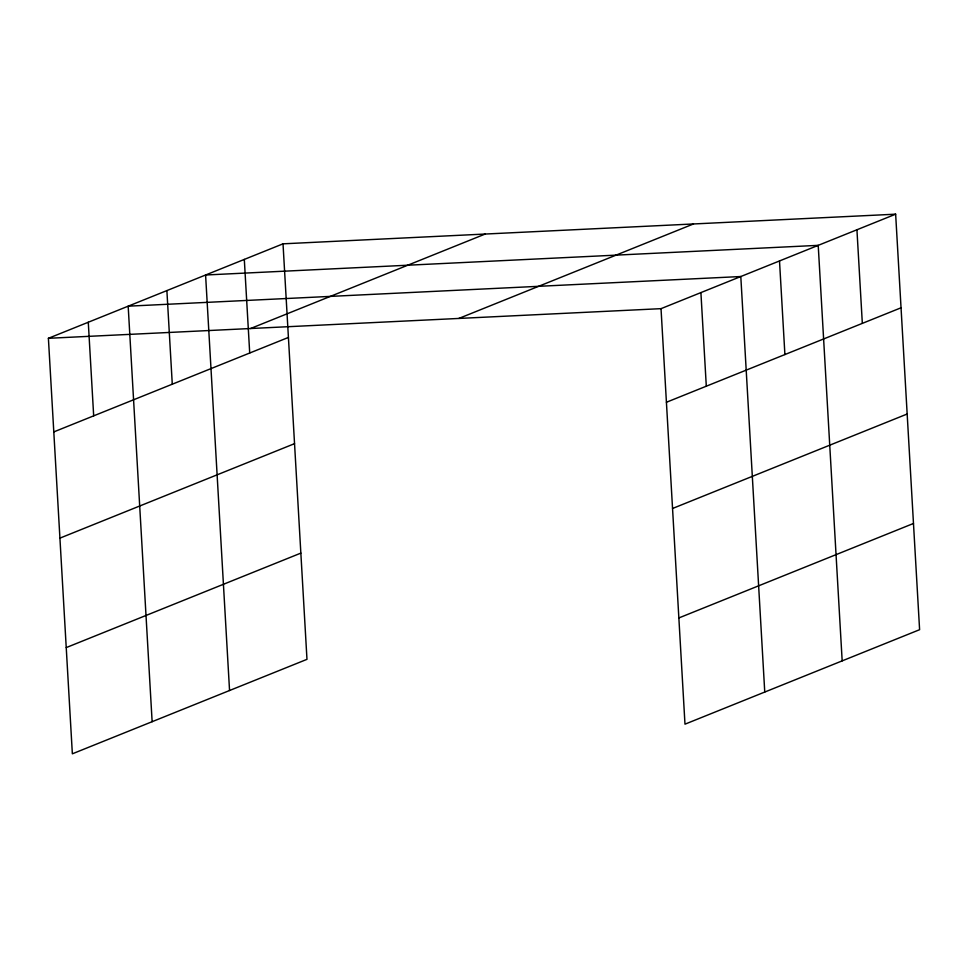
<?xml version="1.0" encoding="UTF-8"?>
<svg xmlns="http://www.w3.org/2000/svg" width="968" height="968" viewBox="0 0 968 968"><rect width="100%" height="100%" fill="white"/><g stroke="black" fill="none" stroke-linecap="round" stroke-linejoin="round"><path stroke-width="1.45" d="M283.019 243.827L306.977 659.341L72.358 753.818L48.4 338.304L283.019 243.827L895.642 214.182L919.6 629.696L684.981 724.173L661.023 308.659L895.642 214.182M250.567 328.515L485.186 234.038M53.797 431.909L288.416 337.433M458.856 318.436L693.475 223.959M59.919 538.135L294.538 443.659M666.42 402.264L901.039 307.788M66.235 647.592L300.854 553.115M672.542 508.49L907.161 414.014M678.858 617.947L913.477 523.47M48.4 338.304L661.023 308.659M856.934 229.767L862.331 323.373M842.172 660.878L818.214 245.352L205.591 274.997L229.549 690.523M779.506 260.949L784.903 354.554M764.756 692.047L740.798 276.533L128.175 306.178L152.133 721.705M700.905 292.59L706.301 386.208M244.311 259.412L249.708 353.017M166.883 290.594L172.28 384.199M88.282 322.235L93.678 415.853"/></g></svg>
